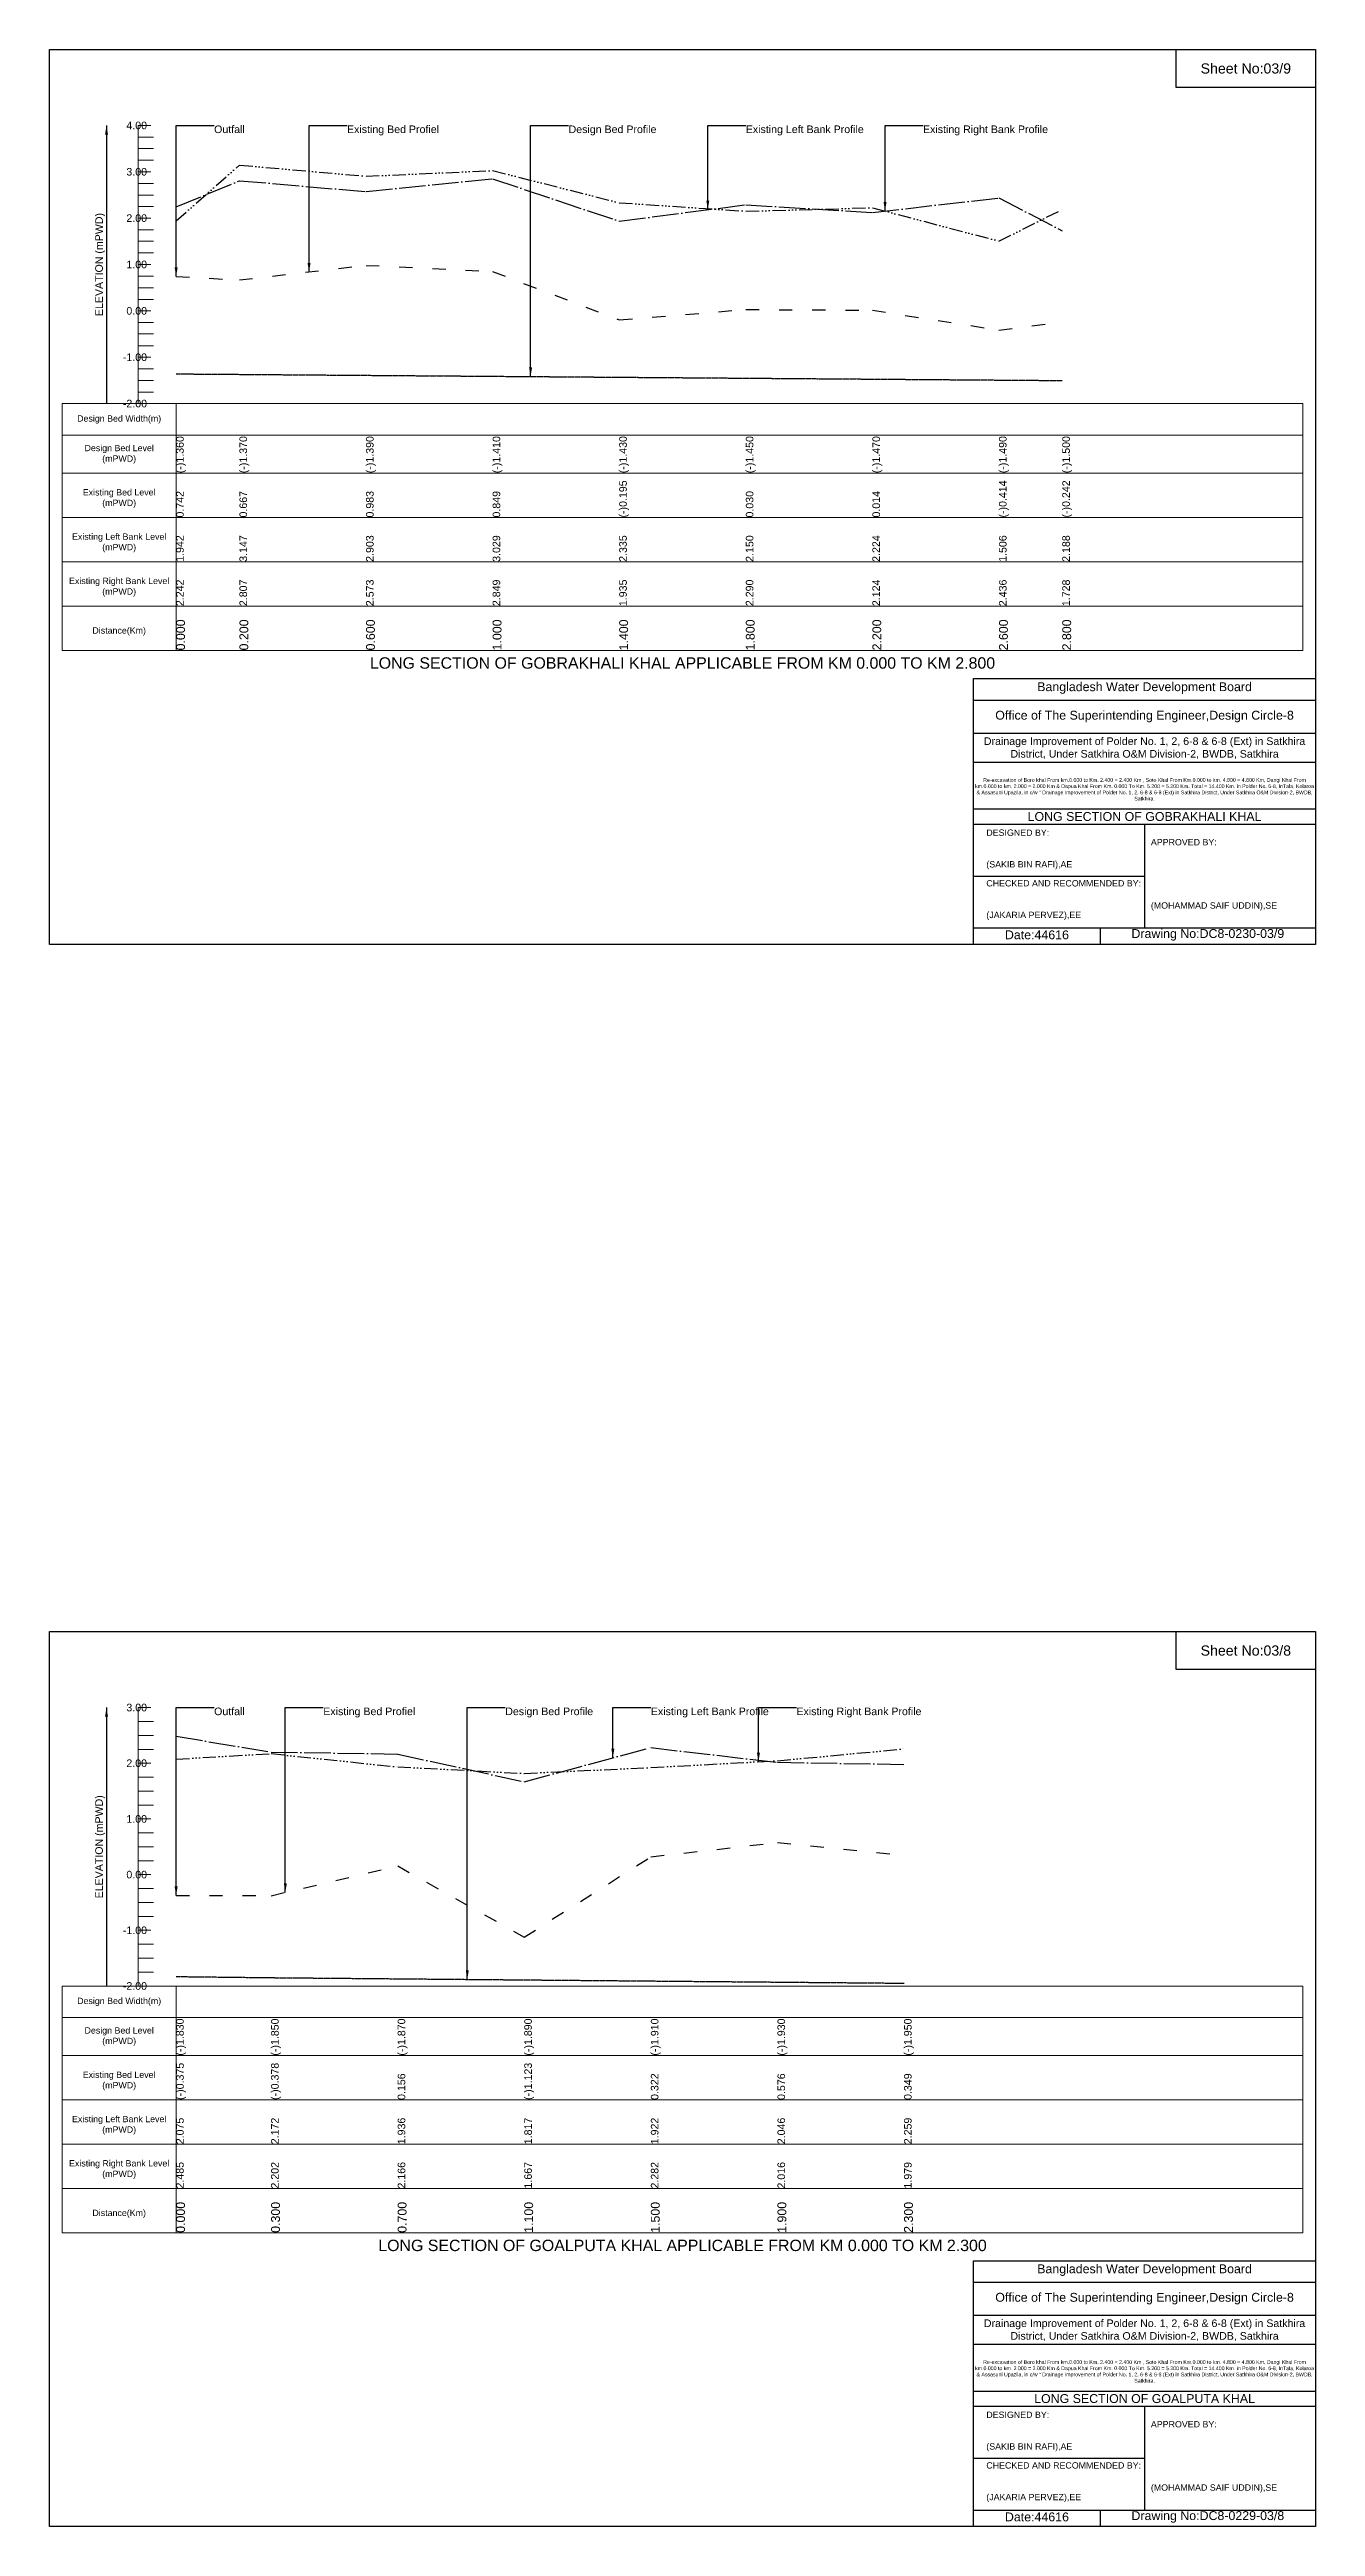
# Model space of a CAD drawing. Header units: inches. Extents: x 91000 to 278000, y -5656 to 20000.
# Drawn here: x 120000 to 128000, y -5656 to 10000 of the extents above; entities that cross this region are included whole.
import ezdxf

# ---------------------------------------------------------------- set-up
doc = ezdxf.new("R2010")
doc.units = ezdxf.units.IN
doc.header["$LTSCALE"] = 7
doc.header["$MEASUREMENT"] = 0
for name, pattern in [('ACAD_ISO03W100', [30, 12, -18]), ('ACAD_ISO04W100', [30, 24, -3, 0, -3]), ('ACAD_ISO14W100', [24, 12, -3, 0, -3, 0, -3, 0, -3]), ('CENTER', [2, 1.25, -0.25, 0.25, -0.25])]:
    doc.linetypes.add(name, pattern=pattern)
for name, color, linetype, lineweight in [('Design Bed Level Long Section', 7, 'CENTER', 25), ('Existing Bed Level for Long Section', 7, 'ACAD_ISO03W100', 25), ('Existing Left Bank of Long section', 7, 'ACAD_ISO04W100', 25), ('Existing Right Bank of Long Section', 7, 'ACAD_ISO14W100', 25), ('Long Section Border', 7, 'Continuous', 9), ('Long Section Labels', 7, 'Continuous', 9), ('Vscale for Long Section', 7, 'Continuous', 9)]:
    doc.layers.add(name, color=color, linetype=linetype, lineweight=lineweight)
doc.styles.get("Standard").update_dxf_attribs({"font": 'arial.ttf'})
doc.dimstyles.get("Standard").update_dxf_attribs({"dimtxt": 0.18, "dimasz": 0.18, "dimexe": 0.18, "dimexo": 0.0625, "dimgap": 0.09, "dimtad": 0, "dimtih": 1, "dimtoh": 1, "dimdec": 4, "dimzin": 0, "dimdsep": 46, "dimtxsty": 'Standard', "dimcen": 0.09, "dimadec": 0, "dimazin": 0, "dimtfac": 1, "dimtdec": 4, "dimtofl": 0, "dimtmove": 0, "dimatfit": 3, "dimfxl": 1, "dimtolj": 1, "dimtzin": 0, "dimarcsym": 0})

msp = doc.modelspace()

# ---------------------------------------------------------------- linework, layer by layer
for points in [[(120000, 10000), (128000, 10000), (128000, 4344), (120000, 4344)], [(127120, 10000), (128000, 10000), (128000, 9760), (127120, 9760)], [(120000, 0), (128000, 0), (128000, -5656), (120000, -5656)], [(127120, 0), (128000, 0), (128000, -240), (127120, -240)]]:
    msp.add_lwpolyline(points, close=True)
for points in [[(125840, 4344), (125840, 6024), (128000, 6024)], [(125840, 5888), (128000, 5888)], [(125840, 5680), (128000, 5680)], [(125840, 5496), (128000, 5496)], [(125840, 5200), (128000, 5200)], [(125840, 5104), (128000, 5104)], [(126920, 5104), (126920, 4448)], [(125840, 4776), (126920, 4776)], [(125840, 4448), (128000, 4448)], [(126640, 4448), (126640, 4344)], [(125840, -5656), (125840, -3976), (128000, -3976)], [(125840, -4112), (128000, -4112)], [(125840, -4320), (128000, -4320)], [(125840, -4504), (128000, -4504)], [(125840, -4800), (128000, -4800)], [(125840, -4896), (128000, -4896)], [(126920, -4896), (126920, -5552)], [(125840, -5224), (126920, -5224)], [(125840, -5552), (128000, -5552)], [(126640, -5552), (126640, -5656)]]:
    msp.add_lwpolyline(points)
at = {"layer": 'Design Bed Level Long Section'}
for points in [[(120800, 7950), (121200, 7947), (122000, 7941), (122800, 7935), (123600, 7929), (124400, 7923), (125200, 7917), (126000, 7911), (126400, 7908)], [(120800, -2180), (121400, -2187), (122200, -2194), (123000, -2201), (123800, -2208), (124600, -2215), (125400, -2222)]]:
    msp.add_lwpolyline(points, dxfattribs=at)
at = {"layer": 'Existing Bed Level for Long Section'}
for points in [[(120800, 8565), (121200, 8544), (122000, 8636), (122800, 8597), (123600, 8291), (124400, 8357), (125200, 8352), (126000, 8227), (126400, 8277)], [(120800, -1668), (121400, -1669), (122200, -1481), (123000, -1931), (123800, -1423), (124600, -1333), (125400, -1413)]]:
    msp.add_lwpolyline(points, dxfattribs=at)
at = {"layer": 'Existing Left Bank of Long section'}
for points in [[(120800, 9005), (121200, 9171), (122000, 9102), (122800, 9183), (123600, 8915), (124400, 9019), (125200, 8970), (126000, 9062), (126400, 8854)], [(120800, -661), (121400, -761), (122200, -774), (123000, -949), (123800, -733), (124600, -826), (125400, -839)]]:
    msp.add_lwpolyline(points, dxfattribs=at)
at = {"layer": 'Existing Right Bank of Long Section'}
for points in [[(120800, 8917), (121200, 9270), (122000, 9199), (122800, 9235), (123600, 9032), (124400, 8978), (125200, 9000), (126000, 8789), (126400, 8989)], [(120800, -806), (121400, -771), (122200, -855), (123000, -896), (123800, -859), (124600, -816), (125400, -741)]]:
    msp.add_lwpolyline(points, dxfattribs=at)
at = {"layer": 'Long Section Border'}
for points in [[(120080, 7762), (127920, 7762), (127920, 6202), (120080, 6202)], [(120080, -2240), (127920, -2240), (127920, -3800), (120080, -3800)]]:
    msp.add_lwpolyline(points, close=True, dxfattribs=at)
for points in [[(120800, 7762), (120800, 6202)], [(120080, 7562), (127920, 7562)], [(120080, 7322), (127920, 7322)], [(120080, 7042), (127920, 7042)], [(120080, 6762), (127920, 6762)], [(120080, 6482), (127920, 6482)], [(120800, -2240), (120800, -3800)], [(120080, -2440), (127920, -2440)], [(120080, -2680), (127920, -2680)], [(120080, -2960), (127920, -2960)], [(120080, -3240), (127920, -3240)], [(120080, -3520), (127920, -3520)]]:
    msp.add_lwpolyline(points, dxfattribs=at)
at = {"layer": 'Vscale for Long Section'}
for points in [[(120560, 7762), (120560, 8055), (120560, 8348), (120560, 8641), (120560, 8934), (120560, 9227), (120560, 9520)], [(120560, 9520), (120640, 9520)], [(120560, 9447), (120656, 9447)], [(120560, 9374), (120656, 9374)], [(120560, 9300), (120656, 9300)], [(120560, 9227), (120640, 9227)], [(120560, 9154), (120656, 9154)], [(120560, 9080), (120656, 9080)], [(120560, 9007), (120656, 9007)], [(120560, 8934), (120640, 8934)], [(120560, 8861), (120656, 8861)], [(120560, 8788), (120656, 8788)], [(120560, 8714), (120656, 8714)], [(120560, 8641), (120640, 8641)], [(120560, 8568), (120656, 8568)], [(120560, 8494), (120656, 8494)], [(120560, 8421), (120656, 8421)], [(120560, 8348), (120640, 8348)], [(120560, 8275), (120656, 8275)], [(120560, 8202), (120656, 8202)], [(120560, 8128), (120656, 8128)], [(120560, 8055), (120640, 8055)], [(120560, 7982), (120656, 7982)], [(120560, 7908), (120656, 7908)], [(120560, 7835), (120656, 7835)], [(120560, 7762), (120640, 7762)], [(120560, -2240), (120560, -1888), (120560, -1536), (120560, -1184), (120560, -832), (120560, -480)], [(120560, -480), (120640, -480)], [(120560, -568), (120656, -568)], [(120560, -656), (120656, -656)], [(120560, -744), (120656, -744)], [(120560, -832), (120640, -832)], [(120560, -920), (120656, -920)], [(120560, -1008), (120656, -1008)], [(120560, -1096), (120656, -1096)], [(120560, -1184), (120640, -1184)], [(120560, -1272), (120656, -1272)], [(120560, -1360), (120656, -1360)], [(120560, -1448), (120656, -1448)], [(120560, -1536), (120640, -1536)], [(120560, -1624), (120656, -1624)], [(120560, -1712), (120656, -1712)], [(120560, -1800), (120656, -1800)], [(120560, -1888), (120640, -1888)], [(120560, -1976), (120656, -1976)], [(120560, -2064), (120656, -2064)], [(120560, -2152), (120656, -2152)], [(120560, -2240), (120640, -2240)]]:
    msp.add_lwpolyline(points, dxfattribs=at)

# ---------------------------------------------------------------- texts
at = {"attachment_point": 5}
for s, insert, char_height in [('Sheet No:03/9', (127560, 9880), 64), ('Bangladesh Water Development Board', (126920, 5964), 56), ('Office of The Superintending Engineer,Design Circle-8', (126920, 5784), 56), ('Sheet No:03/8', (127560, -120), 64), ('Bangladesh Water Development Board', (126920, -4036), 56), ('Office of The Superintending Engineer,Design Circle-8', (126920, -4216), 56)]:
    msp.add_mtext(s, dxfattribs=dict(at, insert=insert, char_height=char_height))
for s, insert, char_height, width, attachment_point in [('Drainage Improvement of Polder No. 1, 2, 6-8 & 6-8 (Ext) in Satkhira District, Under Satkhira O&M Division-2, BWDB, Satkhira', (126920, 5584), 48, 2240, 5), ('Re-excavation of Boro khal From km.0.000 to Km. 2.400 = 2.400 Km , Soto Khal From Km.0.000 to km. 4.800 = 4.800 Km, Dangi Khal From km.0.000 to km. 2.000 = 2.000 Km & Dapua Khal From Km. 0.000 To Km. 5.200 = 5.200 Km. Total = 14.400 Km. in Polder No. 6-8, InTala, Kolaroa & Assasuni Upazila, in c/w “ Drainage Improvement of Polder No. 1, 2, 6-8 & 6-8 (Ext) in Satkhira District, Under Satkhira O&M Division-2, BWDB, Satkhira.', (126920, 5324), 23.565, 2160, 5), ('LONG SECTION OF GOBRAKHALI KHAL', (126920, 5152), 56, 2240, 5), ('DESIGNED BY:^J^J^J(SAKIB BIN RAFI),AE', (125920, 4944), 40, 1120, 4), ('APPROVED BY:^J^J^J^J^J^J(MOHAMMAD SAIF UDDIN),SE', (126960, 4784), 40, 1120, 4), ('CHECKED AND RECOMMENDED BY:^J^J^J(JAKARIA PERVEZ),EE', (125920, 4624), 40, 1120, 4), ('Date:44616', (126240, 4404), 56, 1120, 5), ('Drawing No:DC8-0230-03/9', (127320, 4404), 56, 1760, 5), ('Drainage Improvement of Polder No. 1, 2, 6-8 & 6-8 (Ext) in Satkhira District, Under Satkhira O&M Division-2, BWDB, Satkhira', (126920, -4416), 48, 2240, 5), ('Re-excavation of Boro khal From km.0.000 to Km. 2.400 = 2.400 Km , Soto Khal From Km.0.000 to km. 4.800 = 4.800 Km, Dangi Khal From km.0.000 to km. 2.000 = 2.000 Km & Dapua Khal From Km. 0.000 To Km. 5.200 = 5.200 Km. Total = 14.400 Km. in Polder No. 6-8, InTala, Kolaroa & Assasuni Upazila, in c/w “ Drainage Improvement of Polder No. 1, 2, 6-8 & 6-8 (Ext) in Satkhira District, Under Satkhira O&M Division-2, BWDB, Satkhira.', (126920, -4676), 23.565, 2160, 5), ('LONG SECTION OF GOALPUTA KHAL', (126920, -4848), 56, 2240, 5), ('DESIGNED BY:^J^J^J(SAKIB BIN RAFI),AE', (125920, -5056), 40, 1120, 4), ('APPROVED BY:^J^J^J^J^J^J(MOHAMMAD SAIF UDDIN),SE', (126960, -5216), 40, 1120, 4), ('CHECKED AND RECOMMENDED BY:^J^J^J(JAKARIA PERVEZ),EE', (125920, -5376), 40, 1120, 4), ('Date:44616', (126240, -5596), 56, 1120, 5), ('Drawing No:DC8-0229-03/8', (127320, -5596), 56, 1760, 5)]:
    msp.add_mtext(s, dxfattribs=dict(insert=insert, char_height=char_height, width=width, attachment_point=attachment_point))
at = {"layer": 'Long Section Border', "attachment_point": 5}
for s, insert, char_height in [('Design Bed Width(m)', (120440, 7662), 40), ('Design Bed Level^J(mPWD)', (120440, 7442), 40), ('Existing Bed Level^J(mPWD)', (120440, 7162), 40), ('Existing Left Bank Level^J(mPWD)', (120440, 6882), 40), ('Existing Right Bank Level^J(mPWD)', (120440, 6602), 40), ('Distance(Km)', (120440, 6322), 40), ('LONG SECTION OF GOBRAKHALI KHAL APPLICABLE FROM KM 0.000 TO KM 2.800', (124000, 6122), 72), ('Design Bed Width(m)', (120440, -2340), 40), ('Design Bed Level^J(mPWD)', (120440, -2560), 40), ('Existing Bed Level^J(mPWD)', (120440, -2840), 40), ('Existing Left Bank Level^J(mPWD)', (120440, -3120), 40), ('Existing Right Bank Level^J(mPWD)', (120440, -3400), 40), ('Distance(Km)', (120440, -3680), 40), ('LONG SECTION OF GOALPUTA KHAL APPLICABLE FROM KM 0.000 TO KM 2.300', (124000, -3880), 72)]:
    msp.add_mtext(s, dxfattribs=dict(at, insert=insert, char_height=char_height))
at = {"layer": 'Long Section Labels', "char_height": 48, "attachment_point": 1}
for s, insert in [('Outfall', (121040, 9520)), ('Existing Bed Profiel', (121880, 9520)), ('Design Bed Profile', (123280, 9520)), ('Existing Left Bank Profile', (124400, 9520)), ('Existing Right Bank Profile', (125520, 9520)), ('Outfall', (121040, -480)), ('Existing Bed Profiel', (121730, -480)), ('Design Bed Profile', (122880, -480)), ('Existing Left Bank Profile', (123800, -480)), ('Existing Right Bank Profile', (124720, -480))]:
    msp.add_mtext(s, dxfattribs=dict(at, insert=insert))
at = {"layer": 'Vscale for Long Section', "char_height": 48, "attachment_point": 6}
for s, insert in [('4.00', (120616, 9520)), ('3.00', (120616, 9227)), ('2.00', (120616, 8934)), ('1.00', (120616, 8641)), ('0.00', (120616, 8348)), ('-1.00', (120616, 8055)), ('-2.00', (120616, 7762)), ('3.00', (120616, -480)), ('2.00', (120616, -832)), ('1.00', (120616, -1184)), ('0.00', (120616, -1536)), ('-1.00', (120616, -1888)), ('-2.00', (120616, -2240))]:
    msp.add_mtext(s, dxfattribs=dict(at, insert=insert))
at = {"layer": 'Vscale for Long Section', "rotation": 90}
for s, insert, char_height, attachment_point in [('ELEVATION (mPWD)', (120320, 8641), 48, 5), ('(-)1.360', (120800, 7322), 48, 1), ('(-)1.370', (121200, 7322), 48, 1), ('(-)1.390', (122000, 7322), 48, 1), ('(-)1.410', (122800, 7322), 48, 1), ('(-)1.430', (123600, 7322), 48, 1), ('(-)1.450', (124400, 7322), 48, 1), ('(-)1.470', (125200, 7322), 48, 1), ('(-)1.490', (126000, 7322), 48, 1), ('(-)1.500', (126400, 7322), 48, 1), ('0.742', (120800, 7042), 48, 1), ('0.667', (121200, 7042), 48, 1), ('0.983', (122000, 7042), 48, 1), ('0.849', (122800, 7042), 48, 1), ('(-)0.195', (123600, 7042), 48, 1), ('0.030', (124400, 7042), 48, 1), ('0.014', (125200, 7042), 48, 1), ('(-)0.414', (126000, 7042), 48, 1), ('(-)0.242', (126400, 7042), 48, 1), ('1.942', (120800, 6762), 48, 1), ('3.147', (121200, 6762), 48, 1), ('2.903', (122000, 6762), 48, 1), ('3.029', (122800, 6762), 48, 1), ('2.335', (123600, 6762), 48, 1), ('2.150', (124400, 6762), 48, 1), ('2.224', (125200, 6762), 48, 1), ('1.506', (126000, 6762), 48, 1), ('2.188', (126400, 6762), 48, 1), ('2.242', (120800, 6482), 48, 1), ('2.807', (121200, 6482), 48, 1), ('2.573', (122000, 6482), 48, 1), ('2.849', (122800, 6482), 48, 1), ('1.935', (123600, 6482), 48, 1), ('2.290', (124400, 6482), 48, 1), ('2.124', (125200, 6482), 48, 1), ('2.436', (126000, 6482), 48, 1), ('1.728', (126400, 6482), 48, 1), ('0.000', (120800, 6202), 56, 1), ('0.200', (121200, 6202), 56, 1), ('0.600', (122000, 6202), 56, 1), ('1.000', (122800, 6202), 56, 1), ('1.400', (123600, 6202), 56, 1), ('1.800', (124400, 6202), 56, 1), ('2.200', (125200, 6202), 56, 1), ('2.600', (126000, 6202), 56, 1), ('2.800', (126400, 6202), 56, 1), ('ELEVATION (mPWD)', (120320, -1360), 48, 5), ('(-)1.830', (120800, -2680), 48, 1), ('(-)1.850', (121400, -2680), 48, 1), ('(-)1.870', (122200, -2680), 48, 1), ('(-)1.890', (123000, -2680), 48, 1), ('(-)1.910', (123800, -2680), 48, 1), ('(-)1.930', (124600, -2680), 48, 1), ('(-)1.950', (125400, -2680), 48, 1), ('(-)0.375', (120800, -2960), 48, 1), ('(-)0.378', (121400, -2960), 48, 1), ('0.156', (122200, -2960), 48, 1), ('(-)1.123', (123000, -2960), 48, 1), ('0.322', (123800, -2960), 48, 1), ('0.576', (124600, -2960), 48, 1), ('0.349', (125400, -2960), 48, 1), ('2.075', (120800, -3240), 48, 1), ('2.172', (121400, -3240), 48, 1), ('1.936', (122200, -3240), 48, 1), ('1.817', (123000, -3240), 48, 1), ('1.922', (123800, -3240), 48, 1), ('2.046', (124600, -3240), 48, 1), ('2.259', (125400, -3240), 48, 1), ('2.485', (120800, -3520), 48, 1), ('2.202', (121400, -3520), 48, 1), ('2.166', (122200, -3520), 48, 1), ('1.667', (123000, -3520), 48, 1), ('2.282', (123800, -3520), 48, 1), ('2.016', (124600, -3520), 48, 1), ('1.979', (125400, -3520), 48, 1), ('0.000', (120800, -3800), 56, 1), ('0.300', (121400, -3800), 56, 1), ('0.700', (122200, -3800), 56, 1), ('1.100', (123000, -3800), 56, 1), ('1.500', (123800, -3800), 56, 1), ('1.900', (124600, -3800), 56, 1), ('2.300', (125400, -3800), 56, 1)]:
    msp.add_mtext(s, dxfattribs=dict(at, insert=insert, char_height=char_height, attachment_point=attachment_point))

# ---------------------------------------------------------------- leaders
at = {"layer": 'Long Section Labels', "annotation_type": 0, "has_hookline": 1, "hookline_direction": 0}
for points, text_width in [([(120800, 8565), (120800, 9520), (121040, 9520)], 186), ([(121640, 8594), (121640, 9520), (121880, 9520)], 571), ([(123040, 7933), (123040, 9520), (123280, 9520)], 547), ([(124160, 8988), (124160, 9520), (124400, 9520)], 737), ([(125280, 8979), (125280, 9520), (125520, 9520)], 782), ([(120800, -1668), (120800, -480), (121040, -480)], 186), ([(121490, -1648), (121490, -480), (121730, -480)], 571), ([(122640, -2198), (122640, -480), (122880, -480)], 547), ([(123560, -798), (123560, -480), (123800, -480)], 737), ([(124480, -822), (124480, -480), (124720, -480)], 782)]:
    msp.add_leader(points, dimstyle='Standard', override={"dimasz": 57.6}, dxfattribs=dict(at, text_width=text_width))
at = {"layer": 'Vscale for Long Section'}
for points in [[(120360, 9520), (120360, 7762)], [(120360, -480), (120360, -2240)]]:
    msp.add_leader(points, dimstyle='Standard', override={"dimasz": 57.6}, dxfattribs=at)

doc.saveas('drawing.dxf')
